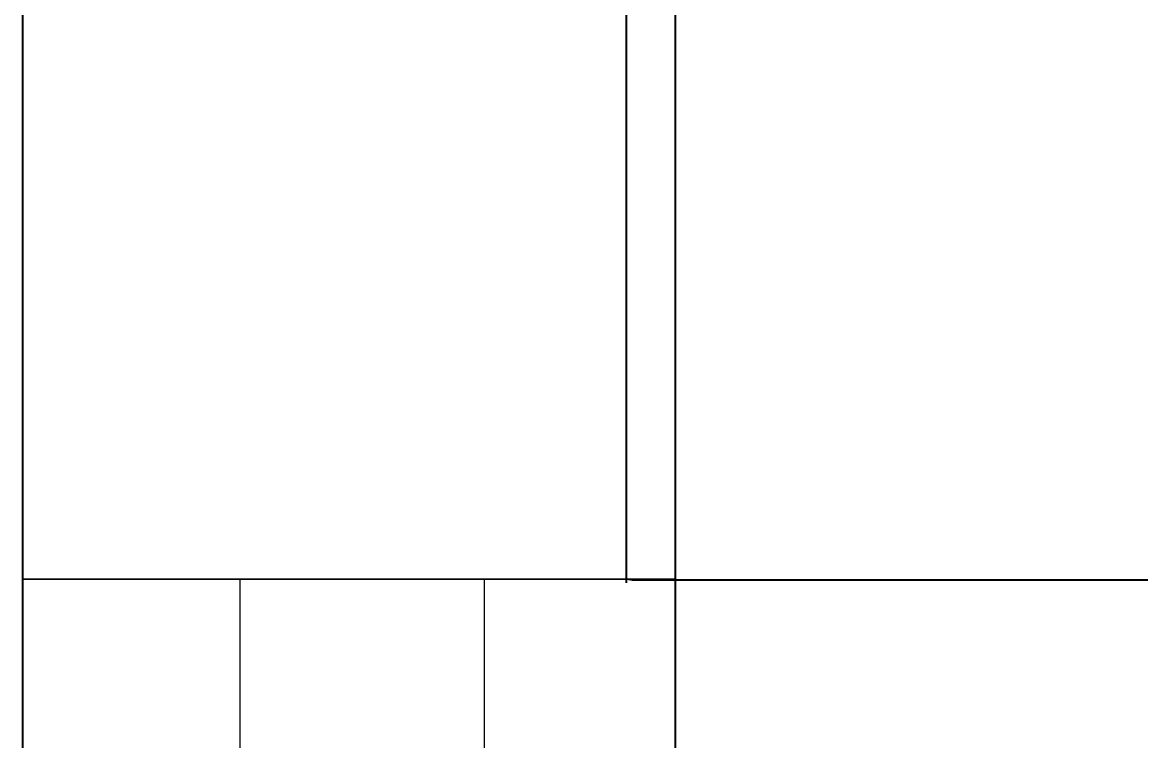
# Model space of a CAD drawing. Header units: millimetres. Extents: x -1932176 to 78768, y -1967 to 1266654.
# Drawn here: x -1730577.5 to -1730119.3, y 1217971.4 to 1218265.5 of the extents above; entities that cross this region are included whole.
import ezdxf

# ---------------------------------------------------------------- set-up
doc = ezdxf.new("R2010")
doc.units = ezdxf.units.MM
doc.linetypes.add('HIDDEN2', pattern=[4.7625, 3.175, -1.5875])
doc.layers.add('DOOR', color=7, linetype='Continuous', lineweight=20)
doc.styles.get("Standard").update_dxf_attribs({"font": 'arial.ttf'})
doc.dimstyles.new('ISO-25', dxfattribs={"dimtxt": 150, "dimasz": 2.5, "dimexe": 1.25, "dimexo": 0.625, "dimtad": 1, "dimtxsty": 'Standard', "dimcen": 2.5, "dimadec": 0, "dimazin": 0, "dimtfac": 1, "dimtmove": 0, "dimatfit": 3, "dimfxl": 1, "dimarcsym": 0})

# ---------------------------------------------------------------- blocks, each defined once
blk = doc.blocks.new('*D401')
at = {"color": 0, "lineweight": -2, "ltscale": 30, "transparency": 16777216}
for p, q in [((-1730330.11, 1218540.6), (-1730330.11, 1218036)), ((-1728530.05, 1218540.6), (-1728530.05, 1218036)), ((-1730327.61, 1218037.25), (-1728532.55, 1218037.25))]:
    blk.add_line(p, q, dxfattribs=at)
at = {"color": 0, "ltscale": 30, "transparency": 16777216}
for points in [[(-1730327.61, 1218037.67), (-1730327.61, 1218036.84), (-1730330.11, 1218037.25)], [(-1728532.55, 1218037.67), (-1728532.55, 1218036.84), (-1728530.05, 1218037.25)]]:
    blk.add_solid(points, dxfattribs=at)
at = {"layer": 'Defpoints', "color": 0, "ltscale": 30, "transparency": 16777216}
for p in [(-1730330.11, 1218541.23), (-1728530.05, 1218541.23), (-1728530.05, 1218037.25)]:
    blk.add_point(p, dxfattribs=at)
at = {"color": 0, "ltscale": 30, "transparency": 16777216, "insert": (-1729573.64, 1218088.94), "char_height": 100, "attachment_point": 5}
blk.add_mtext('1800', dxfattribs=at)
blk = doc.blocks.new('*D403')
at = {"color": 0, "lineweight": -2, "ltscale": 30, "transparency": 16777216}
for p, q in [((-1730309.43, 1218521.23), (-1730037.99, 1218521.23)), ((-1730039.24, 1218518.73), (-1730039.24, 1217043.73)), ((-1730309.42, 1217041.23), (-1730037.99, 1217041.23))]:
    blk.add_line(p, q, dxfattribs=at)
at = {"color": 0, "ltscale": 30, "transparency": 16777216}
for points in [[(-1730038.83, 1218518.73), (-1730039.66, 1218518.73), (-1730039.24, 1218521.23)], [(-1730038.82, 1217043.73), (-1730039.66, 1217043.73), (-1730039.24, 1217041.23)]]:
    blk.add_solid(points, dxfattribs=at)
at = {"layer": 'Defpoints', "color": 0, "ltscale": 30, "transparency": 16777216}
for p in [(-1730310.05, 1218521.23), (-1730310.05, 1217041.23), (-1730039.24, 1217041.23)]:
    blk.add_point(p, dxfattribs=at)
at = {"color": 0, "ltscale": 30, "transparency": 16777216, "insert": (-1729962.03, 1217793.43), "char_height": 150, "attachment_point": 5, "rotation": 270.0002}
blk.add_mtext('1480', dxfattribs=at)

msp = doc.modelspace()

# ---------------------------------------------------------------- linework, layer by layer
at = {"ltscale": 30}
for p, q in [((-1730577.50546, 1218678.72148), (-1730577.50546, 1213330.72011)), ((-1730310.0549, 1218037.4533), (-1730577.50473, 1218037.34461))]:
    msp.add_line(p, q, dxfattribs=at)
at = {"linetype": 'HIDDEN2', "transparency": 33554687}
msp.add_line((-1730577.50436, 1218539.60812), (-1730577.50546, 1217039.60959), dxfattribs=at)
at = {"linetype": 'ByBlock', "transparency": 33554687}
for p, q in [((-1730330.0549, 1218541.22867), (-1730330.0549, 1218037.4533)), ((-1730310.0549, 1218521.22867), (-1730310.0549, 1217061.22867))]:
    msp.add_line(p, q, dxfattribs=at)
at = {"layer": 'DOOR'}
for p, q in [((-1730488.36017, 1218037.4533), (-1730488.36017, 1217437.4533)), ((-1730388.36017, 1218037.4533), (-1730388.36017, 1217437.4533))]:
    msp.add_line(p, q, dxfattribs=at)

# ---------------------------------------------------------------- dimensions: what is measured, and where the dimension line sits
at = {"color": 252, "ltscale": 30}
dim = msp.add_linear_dim(base=(-1728530.0549, 1218037.25483), p1=(-1730330.11031, 1218541.22867), p2=(-1728530.0549, 1218541.22867), text='1800', dimstyle='ISO-25', override={"dimtxt": 100}, dxfattribs=at)
dim.commit()
dim.dimension.update_dxf_attribs({"geometry": '*D401', "text_midpoint": (-1729573.63973, 1218037.25483), "dimtype": 160})
dim = msp.add_linear_dim(base=(-1730039.23876, 1217041.22975), p1=(-1730310.0549, 1218521.22867), p2=(-1730310.04939, 1217041.22874), angle=270.0002133, dimstyle='ISO-25', dxfattribs=at)
dim.commit()
dim.dimension.update_dxf_attribs({"geometry": '*D403', "text_midpoint": (-1730039.24156, 1217793.42915), "dimtype": 161})

doc.saveas('drawing.dxf')
